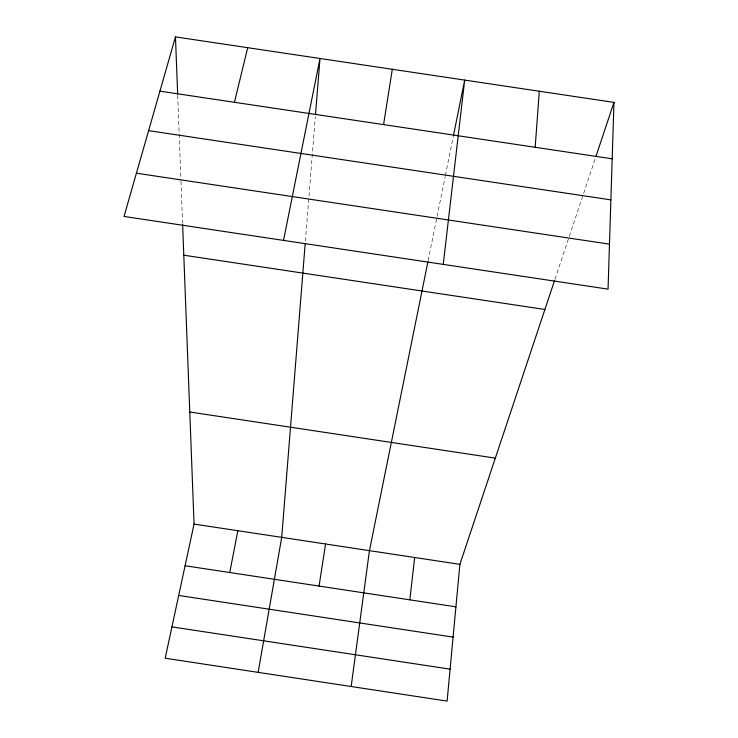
<?xml version="1.0" encoding="UTF-8"?>
<svg xmlns="http://www.w3.org/2000/svg" width="738" height="738" viewBox="0 0 738 738"><rect width="100%" height="100%" fill="white"/><g stroke="black" fill="none" stroke-linecap="round" stroke-linejoin="round"><path stroke-width="0.55" stroke-dasharray="3.69 2.77" d="M305.384 241.215L315.329 116.715M428.114 260.8L445.152 176.631M445.374 175.506L453.335 136.198M554.976 279.278L595.492 157.803M177.692 95.303L180.93 180.063M180.976 181.207L182.581 223.356"/><path stroke-width="1.11" d="M613.97 102.388L608.047 289.139L124.03 216.446L175.469 36.9L613.97 102.388L595.852 156.714M535.17 147.286L539.312 91.235M305.2 243.494L281.713 537.356L258.143 672.355M315.513 114.427L319.988 58.486L283.521 240.404M554.616 280.348L459.894 564.349L447.108 701.1L165.192 658.222L194.048 524.081L182.627 224.49M409.839 599.846L414.655 557.504M443.243 264.389L464.691 80.091L453.556 135.082M351.177 686.506L369.443 550.649L427.883 261.916M319.065 586.073L325.569 543.998M383.566 124.611L392.312 69.28M229.73 572.522L237.867 530.714M234.426 102.296L247.7 47.684M159.925 91.152L612.18 158.808M148.615 130.644L610.88 199.878M136.419 173.199L609.477 244.149M183.79 255.2L544.902 309.471M189.777 411.998L495.327 458.132M194.048 524.081L459.894 564.349M185.081 565.751L455.927 606.839M178.688 595.455L453.095 637.115M171.926 626.876L450.097 669.154M175.469 36.9L177.655 94.16"/></g></svg>
